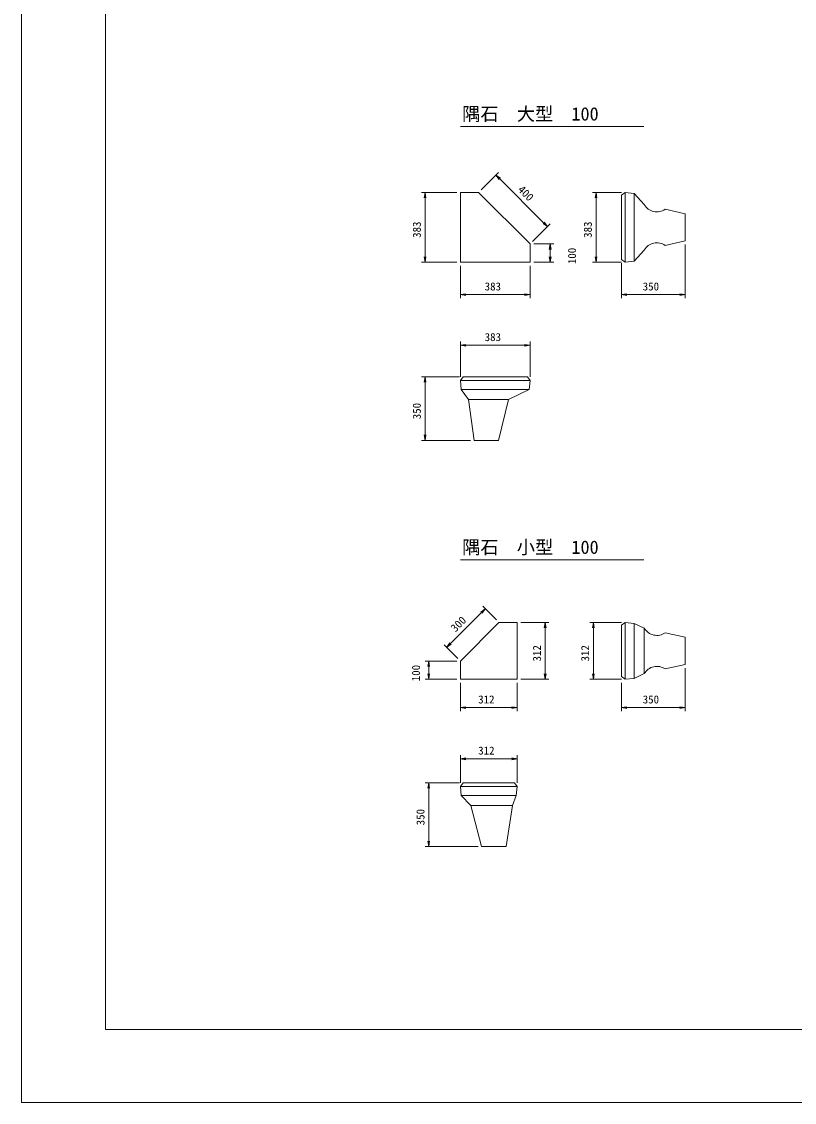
# Model space of a CAD drawing. Units: millimetres, scale not verified. Extents: x 5 to 84105, y -1 to 59399.
# Drawn here: x 5 to 21231, y -1 to 29699 of the extents above; entities that cross this region are included whole.
import ezdxf
from ezdxf.enums import TextEntityAlignment as Align

# ---------------------------------------------------------------- set-up
doc = ezdxf.new("R2010")
doc.units = ezdxf.units.MM
doc.header["$LTSCALE"] = 100
for name, color, linetype, lineweight in [('0_2', 7, 'Continuous', 13), ('D-STR-DIM_寸法_', 7, 'Continuous', 18), ('D-STR_構造物外形線_', 1, 'Continuous', 18), ('D-TTL-TXT_文字_', 7, 'Continuous', 18), ('D-TTL_外枠_', 2, 'Continuous', 18), ('DEFPOINTS_3', 8, 'Continuous', 18)]:
    doc.layers.add(name, color=color, linetype=linetype, lineweight=lineweight)
doc.styles.add('ＭＳ ゴシック', font='')
doc.styles.get('ＭＳ ゴシック').set_extended_font_data('MS Gothic')

msp = doc.modelspace()

# ---------------------------------------------------------------- linework, layer by layer
at = {"layer": '0_2'}
for p, q in [((13123.3, 25358.5), (13034.9, 25482.3)), ((13034.9, 25482.3), (13158.7, 25393.9)), ((13034.9, 25482.3), (13141, 25376.2)), ((11060.6, 24853.6), (11085.6, 25003.6)), ((11085.6, 25003.6), (11110.6, 24853.6)), ((11085.6, 25003.6), (11085.6, 24853.6)), ((15758.1, 24853.6), (15783.1, 25003.6)), ((15783.1, 25003.6), (15808.1, 24853.6)), ((15783.1, 25003.6), (15783.1, 24853.6)), ((14449.9, 24067.3), (14326.2, 24155.7)), ((14449.9, 24067.3), (14343.9, 24173.3)), ((14361.6, 24191), (14449.9, 24067.3)), ((14498.6, 23438.6), (14523.6, 23588.6)), ((14523.6, 23588.6), (14548.6, 23438.6)), ((14523.6, 23588.6), (14523.6, 23438.6)), ((11085.6, 23088.6), (11060.6, 23238.6)), ((11110.6, 23238.6), (11085.6, 23088.6)), ((11085.6, 23088.6), (11085.6, 23238.6)), ((14523.6, 23088.6), (14498.6, 23238.6)), ((14548.6, 23238.6), (14523.6, 23088.6)), ((14523.6, 23088.6), (14523.6, 23238.6)), ((15783.1, 23088.6), (15758.1, 23238.6)), ((15808.1, 23238.6), (15783.1, 23088.6)), ((15783.1, 23088.6), (15783.1, 23238.6)), ((12056.2, 22195.6), (12206.2, 22220.6)), ((12206.2, 22170.6), (12056.2, 22195.6)), ((12056.2, 22195.6), (12206.2, 22195.6)), ((13821.2, 22220.6), (13971.2, 22195.6)), ((13971.2, 22195.6), (13821.2, 22170.6)), ((13971.2, 22195.6), (13821.2, 22195.6)), ((16483.4, 22195.6), (16633.4, 22220.6)), ((16633.4, 22170.6), (16483.4, 22195.6)), ((16483.4, 22195.6), (16633.4, 22195.6)), ((18083.4, 22220.6), (18233.4, 22195.6)), ((18233.4, 22195.6), (18083.4, 22170.6)), ((18233.4, 22195.6), (18083.4, 22195.6)), ((12056.2, 20804.1), (12206.2, 20829.1)), ((12206.2, 20779.1), (12056.2, 20804.1)), ((12056.2, 20804.1), (12206.2, 20804.1)), ((13821.2, 20829.1), (13971.2, 20804.1)), ((13971.2, 20804.1), (13821.2, 20779.1)), ((13971.2, 20804.1), (13821.2, 20804.1)), ((11060.6, 19790.3), (11085.6, 19940.3)), ((11085.6, 19940.3), (11110.6, 19790.3)), ((11085.6, 19940.3), (11085.6, 19790.3)), ((11085.6, 18190.3), (11060.6, 18340.3)), ((11110.6, 18340.3), (11085.6, 18190.3)), ((11085.6, 18190.3), (11085.6, 18340.3)), ((12616, 13474.6), (12739.8, 13563)), ((12739.8, 13563), (12633.7, 13456.9)), ((12739.8, 13563), (12651.4, 13439.3)), ((14360.5, 13036.5), (14385.5, 13186.5)), ((14385.5, 13186.5), (14410.5, 13036.5)), ((14385.5, 13186.5), (14385.5, 13036.5)), ((15684.3, 13036.5), (15709.3, 13186.5)), ((15709.3, 13186.5), (15734.3, 13036.5)), ((15709.3, 13186.5), (15709.3, 13036.5)), ((11679.8, 12503), (11768.2, 12626.7)), ((11679.8, 12503), (11785.8, 12609.1)), ((11803.5, 12591.4), (11679.8, 12503)), ((11162, 11976.5), (11187, 12126.5)), ((11187, 12126.5), (11212, 11976.5)), ((11187, 12126.5), (11187, 11976.5)), ((11187, 11626.5), (11162, 11776.5)), ((11212, 11776.5), (11187, 11626.5)), ((11187, 11626.5), (11187, 11776.5)), ((14385.5, 11626.5), (14360.5, 11776.5)), ((14410.5, 11776.5), (14385.5, 11626.5)), ((14385.5, 11626.5), (14385.5, 11776.5)), ((15709.3, 11626.5), (15684.3, 11776.5)), ((15734.3, 11776.5), (15709.3, 11626.5)), ((15709.3, 11626.5), (15709.3, 11776.5)), ((12056.2, 10846.2), (12206.2, 10871.2)), ((12206.2, 10821.2), (12056.2, 10846.2)), ((12056.2, 10846.2), (12206.2, 10846.2)), ((13466.2, 10871.2), (13616.2, 10846.2)), ((13616.2, 10846.2), (13466.2, 10821.2)), ((13616.2, 10846.2), (13466.2, 10846.2)), ((16483.4, 10846.2), (16633.4, 10871.2)), ((16633.4, 10821.2), (16483.4, 10846.2)), ((16483.4, 10846.2), (16633.4, 10846.2)), ((18083.4, 10871.2), (18233.4, 10846.2)), ((18233.4, 10846.2), (18083.4, 10821.2)), ((18233.4, 10846.2), (18083.4, 10846.2)), ((12056.2, 9440.7), (12206.2, 9465.7)), ((12206.2, 9415.7), (12056.2, 9440.7)), ((12056.2, 9440.7), (12206.2, 9440.7)), ((13466.2, 9465.7), (13616.2, 9440.7)), ((13616.2, 9440.7), (13466.2, 9415.7)), ((13616.2, 9440.7), (13466.2, 9440.7)), ((11162, 8631.6), (11187, 8781.6)), ((11187, 8781.6), (11212, 8631.6)), ((11187, 8781.6), (11187, 8631.6)), ((11187, 7031.6), (11162, 7181.6)), ((11212, 7181.6), (11187, 7031.6)), ((11187, 7031.6), (11187, 7181.6))]:
    msp.add_line(p, q, dxfattribs=at)
at = {"layer": 'D-STR-DIM_寸法_'}
for p, q in [((12627, 25074.3), (13105.7, 25553)), ((14343.9, 24173.3), (13141, 25376.2)), ((11956.2, 25003.6), (10985.6, 25003.6)), ((16483.4, 25003.6), (15683.1, 25003.6)), ((11085.6, 24853.6), (11085.6, 23238.6)), ((15783.1, 24853.6), (15783.1, 23238.6)), ((14042, 23659.3), (14520.7, 24138)), ((14071.2, 23588.6), (14623.6, 23588.6)), ((18233.4, 23571.1), (18233.4, 22095.6)), ((14523.6, 23438.6), (14523.6, 23238.6)), ((11956.2, 23088.6), (10985.6, 23088.6)), ((12056.2, 22988.6), (12056.2, 22095.6)), ((13971.2, 22988.6), (13971.2, 22095.6)), ((14071.2, 23088.6), (14623.6, 23088.6)), ((16483.4, 23088.6), (15683.1, 23088.6)), ((16483.4, 23063.6), (16483.4, 22095.6)), ((13821.2, 22195.6), (12206.2, 22195.6)), ((18083.4, 22195.6), (16633.4, 22195.6)), ((12056.2, 19940.3), (12056.2, 20904.1)), ((13821.2, 20804.1), (12206.2, 20804.1)), ((13971.2, 19940.3), (13971.2, 20904.1)), ((12031.2, 19940.3), (10985.6, 19940.3)), ((11085.6, 19790.3), (11085.6, 18340.3)), ((12331.2, 18190.3), (10985.6, 18190.3)), ((12633.7, 13456.9), (11785.8, 12609.1)), ((13045.5, 13257.2), (12669.1, 13633.7)), ((13716.2, 13186.5), (14485.5, 13186.5)), ((16483.4, 13186.5), (15609.3, 13186.5)), ((14385.5, 13036.5), (14385.5, 11776.5)), ((15709.3, 13036.5), (15709.3, 11776.5)), ((11985.5, 12197.2), (11609.1, 12573.7)), ((11956.2, 12126.5), (11087, 12126.5)), ((11187, 11976.5), (11187, 11776.5)), ((18233.4, 11931.5), (18233.4, 10746.2)), ((11956.2, 11626.5), (11087, 11626.5)), ((13716.2, 11626.5), (14485.5, 11626.5)), ((16483.4, 11626.5), (15609.3, 11626.5)), ((12056.2, 11526.5), (12056.2, 10746.2)), ((13616.2, 11526.5), (13616.2, 10746.2)), ((16483.4, 11526.5), (16483.4, 10746.2)), ((13466.2, 10846.2), (12206.2, 10846.2)), ((18083.4, 10846.2), (16633.4, 10846.2)), ((12056.2, 8781.6), (12056.2, 9540.7)), ((13616.2, 8781.6), (13616.2, 9540.7)), ((13466.2, 9440.7), (12206.2, 9440.7)), ((12031.2, 8781.6), (11087, 8781.6)), ((11187, 8631.6), (11187, 7181.6)), ((12541.2, 7031.6), (11087, 7031.6))]:
    msp.add_line(p, q, dxfattribs=at)
at = {"layer": 'D-STR_構造物外形線_'}
for p, q in [((12056.2, 25003.6), (12056.2, 23088.6)), ((12056.2, 25003.6), (12556.2, 25003.6)), ((12556.2, 25003.6), (13971.2, 23588.6)), ((16583.4, 25003.6), (16483.4, 24928.6)), ((16583.4, 25003.6), (16583.4, 23088.6)), ((16583.4, 25003.6), (16833.4, 24978.6)), ((16833.4, 24978.6), (16833.4, 23113.6)), ((16833.4, 24978.6), (17108.4, 24671.1)), ((16483.4, 24928.6), (16483.4, 23163.6)), ((18233.4, 24421.1), (17683.4, 24543.3)), ((18233.4, 24421.1), (18233.4, 23671.1)), ((13971.2, 23588.6), (13971.2, 23088.6)), ((17683.4, 23548.9), (18233.4, 23671.1)), ((16833.4, 23113.6), (17108.4, 23421.1)), ((12056.2, 23088.6), (13971.2, 23088.6)), ((16483.4, 23163.6), (16583.4, 23088.6)), ((16833.4, 23113.6), (16583.4, 23088.6)), ((12056.2, 19840.3), (12131.2, 19940.3)), ((12131.2, 19940.3), (13896.2, 19940.3)), ((13896.2, 19940.3), (13971.2, 19840.3)), ((12056.2, 19840.3), (13971.2, 19840.3)), ((12056.2, 19840.3), (12081.2, 19590.3)), ((13946.2, 19590.3), (13971.2, 19840.3)), ((12081.2, 19590.3), (13946.2, 19590.3)), ((12081.2, 19590.3), (12281.2, 19315.3)), ((12281.2, 19315.3), (13381.2, 19315.3)), ((12281.2, 19315.3), (12431.2, 18190.3)), ((13381.2, 19315.3), (13106.2, 18190.3)), ((13381.2, 19315.3), (13946.2, 19590.3)), ((12431.2, 18190.3), (13106.2, 18190.3)), ((12056.2, 12126.5), (13116.2, 13186.5)), ((13116.2, 13186.5), (13616.2, 13186.5)), ((13616.2, 11626.5), (13616.2, 13186.5)), ((16583.4, 13186.5), (16483.4, 13111.5)), ((16483.4, 13111.5), (16483.4, 11701.5)), ((16583.4, 13186.5), (16583.4, 11626.5)), ((16583.4, 13186.5), (16833.4, 13161.5)), ((16833.4, 13161.5), (16833.4, 11651.5)), ((17108.4, 13031.5), (16833.4, 13161.5)), ((17108.4, 13031.5), (17108.4, 11781.5)), ((17683.4, 12903.8), (18233.4, 12781.5)), ((18233.4, 12781.5), (18233.4, 12031.5)), ((12056.2, 11626.5), (12056.2, 12126.5)), ((18233.4, 12031.5), (17683.4, 11909.3)), ((12056.2, 11626.5), (13616.2, 11626.5)), ((16483.4, 11701.5), (16583.4, 11626.5)), ((16833.4, 11651.5), (16583.4, 11626.5)), ((17108.4, 11781.5), (16833.4, 11651.5)), ((12056.2, 8681.6), (12131.2, 8781.6)), ((12056.2, 8681.6), (13616.2, 8681.6)), ((12056.2, 8681.6), (12081.2, 8431.6)), ((12131.2, 8781.6), (13541.2, 8781.6)), ((13541.2, 8781.6), (13616.2, 8681.6)), ((13591.2, 8431.6), (13616.2, 8681.6)), ((12081.2, 8431.6), (13591.2, 8431.6)), ((12081.2, 8431.6), (12341.2, 8156.6)), ((13491.2, 8156.6), (13591.2, 8431.6)), ((12341.2, 8156.6), (13491.2, 8156.6)), ((12341.2, 8156.6), (12641.2, 7031.6)), ((13316.2, 7031.6), (13491.2, 8156.6)), ((12641.2, 7031.6), (13316.2, 7031.6))]:
    msp.add_line(p, q, dxfattribs=at)
for centre, start, end in [((17454.6, 24871.4), 210.05545, 304.88694), ((17454.6, 23220.7), 55.11306, 149.94455), ((17454.6, 13231.9), 210.05545, 304.88694), ((17454.6, 11581.2), 55.11306, 149.94455)]:
    msp.add_arc(centre, 400, start, end, dxfattribs=at)
at = {"layer": 'D-TTL-TXT_文字_'}
for p, q in [((12056.2, 26820.5), (17096.1, 26820.5)), ((12056.2, 14913.1), (17096.1, 14913.1))]:
    msp.add_line(p, q, dxfattribs=at)
at = {"layer": 'D-TTL_外枠_'}
for p, q in [((2305.1, 1999.1), (2305.1, 57399.1)), ((81805.1, 1999.1), (2305.1, 1999.1))]:
    msp.add_line(p, q, dxfattribs=at)
at = {"layer": 'DEFPOINTS_3'}
for q in [(5.1, 59399.1), (84105.1, -0.9)]:
    msp.add_line((5.1, -0.9), q, dxfattribs=at)

# ---------------------------------------------------------------- texts
at = {"layer": 'D-STR-DIM_寸法_', "style": 'ＭＳ ゴシック'}
for s, rotation, p in [('400', 315, (13572.1, 25015.8)), ('383', 90, (11035.6, 23756.7)), ('383', 90, (15733.1, 23756.7)), ('100', 90, (15298.6, 23034.8)), ('350', 90, (11035.6, 18772.1)), ('300', 45, (11967.1, 12861.1)), ('312', 90, (14335.5, 12116.4)), ('312', 90, (15659.3, 12116.4)), ('100', 90, (11012, 11572.7)), ('350', 90, (11137, 7613.5))]:
    msp.add_text(s, height=219.9, rotation=rotation, dxfattribs=at).set_placement(p, align=Align.BOTTOM_LEFT)
for s, p in [('383', (12724.4, 22245.6)), ('350', (17065.2, 22245.6)), ('383', (12724.4, 20854.1)), ('312', (12546.1, 10896.2)), ('350', (17065.2, 10896.2)), ('312', (12546.1, 9490.7))]:
    msp.add_text(s, height=219.9, dxfattribs=at).set_placement(p, align=Align.BOTTOM_LEFT)
at = {"layer": 'D-TTL-TXT_文字_', "style": 'ＭＳ ゴシック'}
for s, p in [('隅石\u3000大型\u3000100', (12106.2, 26870.5)), ('隅石\u3000小型\u3000100', (12106.2, 14963.1))]:
    msp.add_text(s, height=366.6, dxfattribs=at).set_placement(p, align=Align.BOTTOM_LEFT)

doc.saveas('drawing.dxf')
